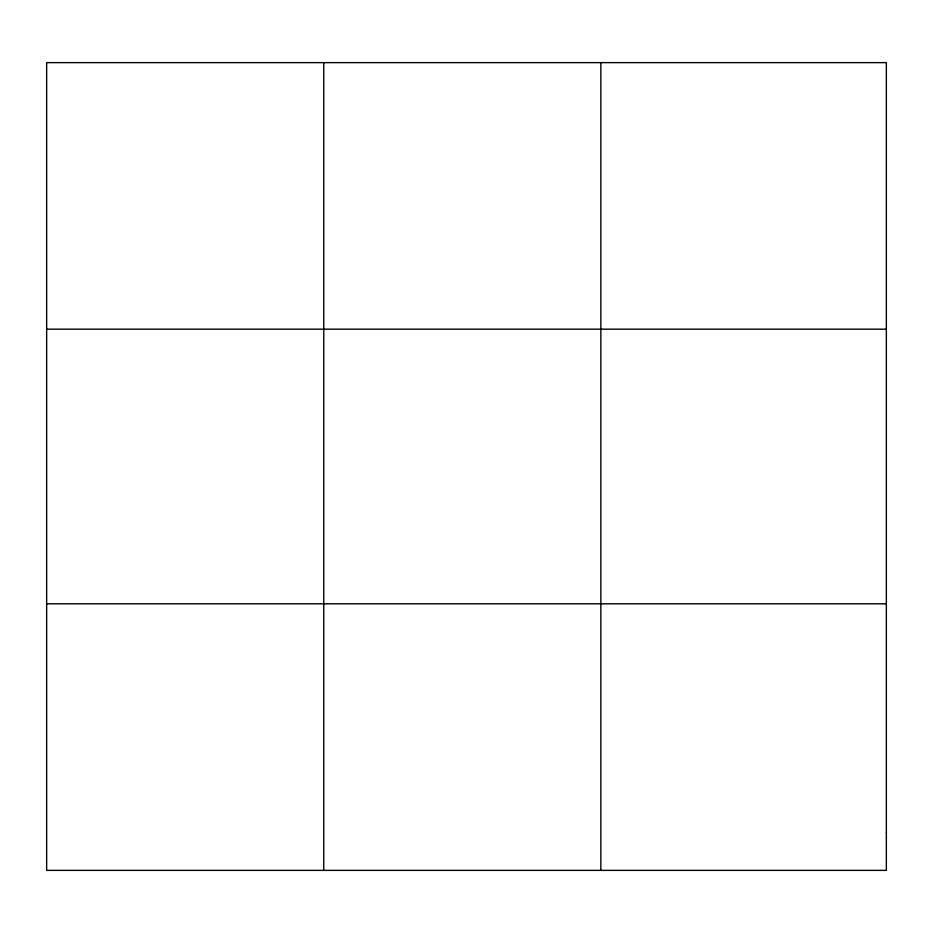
<?xml version="1.0" encoding="UTF-8"?>
<svg xmlns="http://www.w3.org/2000/svg" width="933" height="933" viewBox="0 0 933 933"><rect width="100%" height="100%" fill="white"/><g stroke="black" fill="none" stroke-linecap="round" stroke-linejoin="round"><path stroke-width="1.4" d="M323.751 62.628L323.751 870.372M600.852 62.628L600.852 870.372M46.65 329.186L886.35 329.186M46.65 603.814L886.35 603.814M886.35 832.294L886.35 870.372L46.65 870.372L46.65 62.628L886.35 62.628L886.35 832.294"/></g></svg>
